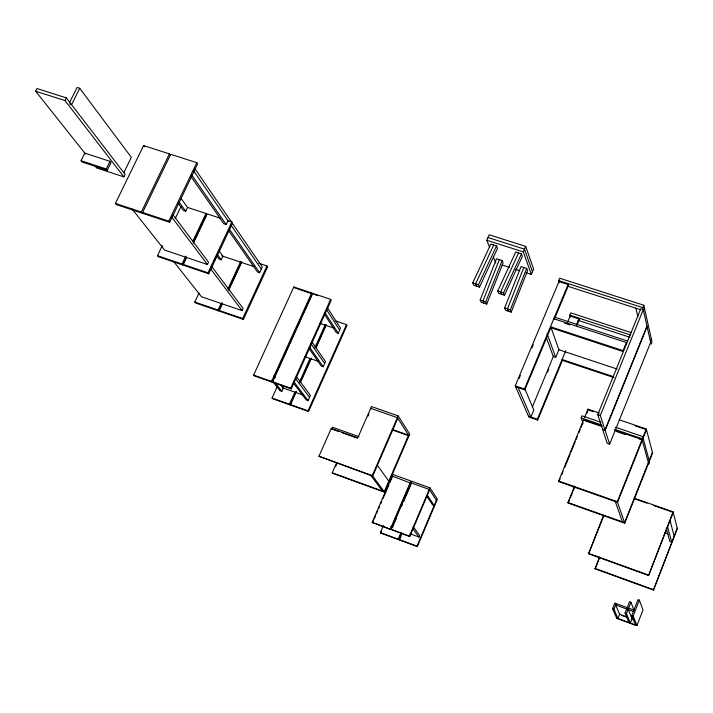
<?xml version="1.0" encoding="UTF-8"?>
<svg xmlns="http://www.w3.org/2000/svg" width="713" height="713" viewBox="0 0 713 713"><rect width="100%" height="100%" fill="white"/><g stroke="black" fill="none" stroke-linecap="round" stroke-linejoin="round"><path stroke-width="1.07" d="M616.611 618.011L636.932 625.533L643.001 609.936L639.365 600.141L637.975 599.633L631.763 615.542L635.693 625.337L616.745 618.323L612.556 608.733L614.784 603.064L627.431 607.726L626.896 609.08L615.631 604.936L619.615 614.285L626.647 616.879M599.446 557.04L595.15 568.849L653.456 590.07L677.216 528.137M653.456 590.07L677.35 528.654L673.09 511.836L634.285 498.218M603.492 515.41L588.573 553.796L648.58 575.516L673.09 511.836M648.58 575.516L673.232 512.389L653.322 505.401M632.342 618.037L630.363 623.1L626.46 613.581L630.898 602.227L629.517 601.719L625.069 613.073L629.009 622.601M636.932 625.533L633.153 616.05L639.365 600.141M619.775 613.875L617.957 618.51L613.938 609.241L616.166 603.572M628.278 609.588L628.813 608.234L634.115 610.185L633.581 611.549L628.278 609.588L632.021 618.866L634.098 619.633M504.635 308.007L520.998 266.582L526.666 268.4L527.522 270.771L511.212 312.125L505.553 310.262L504.635 308.007L510.312 309.87L511.212 312.125M523.832 267.491L507.469 308.934L508.378 311.189M510.312 309.87L526.666 268.4M486.756 304.077L485.785 301.813L502.175 260.53L496.551 258.721L480.161 299.959L481.141 302.232L486.756 304.077L503.093 262.91L502.175 260.53M652.422 452.345L624.561 522.602L567.949 502.496L574.589 486.123M567.949 502.496L568.225 503.111L624.766 523.208L652.6 453.022L646.299 429.003L619.205 419.797M499.358 259.621L482.968 300.886L483.949 303.159M614.891 430.313L642.074 439.6L642.663 436.525L615.471 427.247M624.766 523.208L617.315 501.694L646.299 429.003M595.15 568.849L599.241 558.564M588.983 552.771L603.697 515.962M609.651 444.146L605.159 430.385L602.637 429.52L607.191 443.299L609.651 444.146L650.648 342.392M605.007 429.939L600.301 415.545L643.278 309.647L640.729 308.827L597.735 414.672L602.494 429.083L605.007 429.939L646.985 326.126M605.159 430.385L647.101 326.634M650.443 341.474L651.379 339.156M623.1 350.653L550.463 326.741L550.801 327.713L623.349 351.607L623.1 350.653L626.397 342.534L553.805 318.738M643.803 305.235L651.994 341.901L651.058 344.21L642.832 307.651L643.803 305.235L559.616 278.186L558.618 280.557L559.286 282.598M643.5 310.645L644.481 308.239M568.225 503.111L569.464 500.045M570.293 498.004L572.361 492.897M573.19 490.847L574.437 487.781M583.02 423.139L581.148 417.925L582.013 415.822L600.827 422.248M635.042 425.839L646.486 429.725L617.538 502.344L558.93 481.676L558.644 481.017L583.671 419.645L602.405 426.044M584.526 417.542L587.949 409.164L599.41 413.059M558.93 481.676L560.177 478.619M561.844 474.528L563.101 471.462M564.767 467.371L570.177 454.092M571.015 452.051L575.177 441.828M576.015 439.787L577.263 436.721M578.929 432.639L580.177 429.574M581.015 427.524L582.708 423.37M586.683 413.629L587.815 410.84M554.322 319.299L568.413 285.548L568.101 284.523L558.947 281.582L515.241 385.84L528.868 417.034L537.682 420.073L537.335 419.253L565.748 350.68M576.345 325.092L578.885 318.952L570.124 316.091L567.575 322.223M537.682 420.073L562.664 359.753M577.058 324.994L579.179 319.879L578.885 318.952M570.427 317.027L569.821 315.155L570.774 312.873L631.486 332.677M532.326 407.025L553.564 355.939M547.531 372.133L548.796 369.076M546.532 338.06L553.297 356.571L555.694 357.373L558.885 349.7L551.158 327.909M515.633 386.74L524.839 389.868L524.465 388.977L568.101 284.523M524.839 389.868L550.899 327.481M519.055 378.567L520.338 375.501M531.898 347.944L533.181 344.878M409.886 533.734L419.003 537.094L419.681 535.508L413.166 526.657M526.096 272.74L531.328 274.425L533.609 269.042L525.677 246.404L489.189 234.8L486.819 240.281L489.671 247.5M429.591 489.938L409.761 536.604L391.161 529.403L411.757 481.284L429.948 487.844L437.408 499.171L417.328 546.604L416.989 546.167L436.427 500.268M401.597 532.549L398.567 539.652L398.219 539.206L400.822 533.11M417.328 546.604L399.405 539.964L399.057 539.518L401.651 533.422M399.405 539.964L401.134 535.9M531.328 274.425L523.324 251.93L525.677 246.404M409.761 536.604L409.414 536.149L429.948 487.844M390.671 529.554L390.314 529.091L410.902 480.981L392.818 474.457L372.168 522.388L390.671 529.554L410.563 483.066L392.132 476.043L392.489 476.542L391.348 479.189M392.818 526.836L394.12 523.797M394.984 521.782L396.276 518.752M401.464 506.622L402.328 504.599M403.629 501.569L410.982 484.385M398.567 539.652L380.751 533.048L380.385 532.602L383.425 525.517M380.751 533.048L381.615 531.025M336.652 462.701L332.231 472.772L332.677 473.325L384.637 492.237L409.699 434.074L398.166 415.902L371.491 406.535L357.766 437.871L331.269 428.406L318.943 456.267L372.703 476.15L397.792 418.299M372.543 522.852L373.407 520.838M374.272 518.823L375.573 515.802M376.446 513.788L377.747 510.775M378.612 508.761L379.476 506.747M380.778 503.726L381.651 501.711M382.952 498.69L389.022 484.599M389.886 482.585L391.187 479.564M384.637 492.237L372.284 475.58L398.166 415.902M368.015 416.062L368.906 414.021M335.77 466.284L337.089 463.263M338.853 431.561L331.723 429.021L332.508 427.247L358.987 436.695M293.408 383.041L306.171 399.922L308.105 400.608L310.422 395.421L296.332 376.509M308.827 348.238L321.305 366.099L323.23 366.767L325.529 361.625L311.929 341.875M324.255 313.978L336.295 332.588L338.22 333.238L340.493 328.149L327.374 307.561M346.5 324.629L346.981 325.395L308.56 411.508L308.025 410.813L346.5 324.629L335.235 320.805M291.252 388.924L290.69 388.184L330.672 299.362L312.722 293.319L272.624 381.811L273.213 382.551L291.252 388.924L331.189 300.191L330.672 299.362M295.931 391.802L290.031 404.922L289.487 404.226L294.932 392.105M299.469 381.999L309.914 358.773M314.905 347.659L325.342 324.433M300.004 382.721L310.886 358.496M315.877 347.4L325.85 325.199M308.56 411.508L291.056 405.287L290.512 404.592L296.412 391.455M300.494 382.364L311.385 358.113M315.93 348.015L326.367 324.78M290.031 404.922L272.633 398.736L272.072 398.032L277.081 386.963M271.751 380.27L279.87 390.617L281.787 391.294L283.248 388.068L280.557 384.61M272.152 382.177L271.564 381.437L311.67 292.972L293.818 286.965L253.614 375.1L254.22 375.849L272.152 382.177L312.205 293.801L311.67 292.972M518.574 252.963L500.633 291.965L501.587 294.326M504.474 295.262L503.53 292.909L521.461 253.881L515.695 252.046L497.736 291.02L498.699 293.382L504.474 295.262L522.344 256.341L521.461 253.881M173.571 261.439L201.476 296.724L242.099 310.654L243.115 308.453L211.253 265.896M228.41 230.299L257.438 271.974L259.621 272.714L262.304 266.912L194.907 168.678M266.947 265.949L267.598 266.912L243.383 319.424L242.696 318.524L266.947 265.949L258.819 263.231M222.527 302.918L218.784 310.957L218.08 310.048L221.351 303.007M227.902 288.925L240.539 261.769M229.069 288.845L241.68 261.724M243.383 319.424L219.943 311.349L219.239 310.449L222.509 303.408M228.597 290.325L241.698 262.161M493.69 245.014L475.616 283.801L476.64 286.171M479.51 287.107L478.494 284.737L496.551 245.923L490.829 244.096L472.746 282.865L473.78 285.236L479.51 287.107L497.496 248.4L496.551 245.923M216.467 255.504L219.096 259.095L221.253 259.817L222.937 256.225L219.025 250.824M132.181 209.096L164.587 250.076L207.412 264.532L208.499 262.215L172.929 214.684M190.638 176.066L223.882 223.802L226.19 224.559L227.982 220.736M231.823 222.001L232.554 223.071L208.757 273.81L207.991 272.803L231.823 222.001L227.714 220.647M218.784 310.957L195.531 302.945L194.801 302.036L199.025 293.025M214.052 260.994L215.923 256.992M186.574 257.108L182.831 265.022L182.029 264.006L185.781 256.083M192.813 241.217L205.941 213.481L187.608 207.447M193.125 243.258L206.708 214.56L205.941 213.481M208.757 273.81L184.052 265.441L183.25 264.416L186.539 257.482M193.571 242.616L207.162 213.882L220.522 218.285M178.232 203.321L183.473 210.46L185.745 211.217L187.546 207.43L181.049 198.464M196.77 162.68L197.599 163.892L169.676 222.322L168.812 221.173L196.77 162.68L170.71 154.302L142.252 213.196L116.362 204.586L115.426 203.419L143.589 145.577L169.418 153.883L170.282 155.104M182.831 265.022L158.322 256.716L157.502 255.691L162.297 245.637M175.255 218.499L181.013 206.44M142.252 213.196L141.352 212.046L169.418 153.883M123.83 172.715L131.326 157.359L79.74 88.305L77.084 87.467L69.384 102.859M95.185 166.191L96.567 167.929L123.884 176.886L125.114 174.373L66.345 97.877L37.005 88.555L35.65 91.228L85.489 153.981M107.253 170.247L106.255 168.972L109.998 161.343L84.82 153.135L81.059 160.728L82.084 162.003L107.253 170.247L110.996 162.626L109.998 161.343M79.74 88.305L71.567 104.668L69.785 104.098M123.884 176.886L64.999 100.569L66.345 97.877M35.65 91.228L64.999 100.569M488.004 237.536L524.501 249.167L532.468 271.733M486.819 240.281L523.324 251.93M558.618 280.557L642.832 307.651M502.05 264.995L509.367 267.357M515.642 269.371L519.822 270.726M568.003 286.323L640.639 309.718M472.746 282.865L478.494 284.737M497.736 291.02L503.53 292.909M569.821 315.155L630.55 334.985M578.127 320.369L629.918 337.302M81.059 160.728L106.255 168.972M554.357 317.062L627.636 341.064M564.651 323.158L569.901 324.887M480.161 299.959L485.785 301.813M558.573 349.593L617.021 369.022M115.426 203.419L141.352 212.046M168.812 221.173L142.645 212.474L143.545 213.624L169.676 222.322M613.715 376.731L562.085 359.504L562.397 360.395L613.964 377.605M221.823 255.851L254.024 266.644M295.423 288.15L311.153 293.444M314.308 294.505L317.472 295.574M157.502 255.691L182.029 264.006M183.25 264.416L207.991 272.803M593.403 411.677L588.198 409.904L587.949 409.164M515.241 385.84L524.465 388.977M597.735 414.672L600.301 415.545M319.87 323.319L334.433 328.283M581.148 417.925L601.023 424.716M614.615 429.36L641.807 438.647M584.972 420.732L600.56 426.062M616.157 431.392L625.506 434.591M528.511 416.214L537.335 419.253M194.801 302.036L218.08 310.048M219.239 310.449L242.696 318.524M304.852 356.678L318.408 361.384M635.515 499.145L647.039 503.191M558.644 481.017L617.315 501.694M253.614 375.1L271.564 381.437M272.624 381.811L290.69 388.184M282.375 387.765L303.283 395.145M392.979 429.698L408.585 435.224L384.236 491.694L332.231 472.772M392.328 429.93L408.959 435.812L397.391 417.675L370.715 408.299L371.134 408.932M664.953 532.807L668.072 533.921M272.072 398.032L289.487 404.226M290.512 404.592L308.025 410.813M341.91 432.648L357.186 438.103M411.071 482.879L429.271 489.448L436.739 500.74M588.35 553.279L648.411 575.017M318.943 456.267L372.284 475.58M426.49 496.667L428.477 497.389M594.936 568.368L653.295 589.598M390.626 526.622L392.658 527.37M625.069 613.073L626.46 613.581M631.763 615.542L633.153 616.05M612.556 608.733L613.938 609.241M372.168 522.388L390.314 529.091M391.161 529.403L409.414 536.149M621.763 615.346L626.78 617.2M380.385 532.602L398.219 539.206M399.057 539.518L416.989 546.167M275.049 382.676L281.787 391.294M273.837 375.956L275.182 377.685M294.041 381.963L308.105 400.608M331.269 428.406L331.723 429.021M171.762 217.126L207.412 264.532M210.834 269.086L242.099 310.654M295.538 378.639L309.558 397.364M370.92 475.5L382.489 491.061M412.479 528.271L419.003 537.094M179.221 202.287L185.745 211.217M217.322 254.443L221.253 259.817M143.589 145.577L144.481 146.807M377.391 465.339L388.781 481.15M309.558 347.142L323.23 366.767M191.806 175.05L226.19 224.559M229.443 229.247L259.621 272.714M311.037 343.844L324.665 363.55M193.722 171.031L228.472 221.458M230.602 224.533L261.297 269.086M426.882 496.4L432.631 504.947L434.208 505.517L427.328 495.277M293.818 286.965L294.371 287.802M312.722 293.319L313.257 294.148M325.021 312.784L338.22 333.238M326.492 309.522L339.638 330.057M518.146 387.587L530.909 417.043L533.832 410.02L524.991 389.2M493.334 256.787L495.776 262.972M630.898 602.227L633.955 610.016M547.121 333.737L555.694 357.373M583.671 419.645L583.929 420.376M615.328 501.56L622.422 521.845M565.275 351.821L565.578 352.712M639.864 438.851L640.06 439.565M666.209 528.181L669.855 541.506L671.753 542.183L667.6 526.818M642.27 440.322L648.358 462.594M648.536 463.263L648.777 464.145L649.356 461.213M642.663 436.525L642.921 437.479M643.117 438.201L649.169 460.545M670.051 520.535L674.133 536.069M626.397 342.534L626.647 343.497M635.862 308.185L637.859 316.706"/></g></svg>
